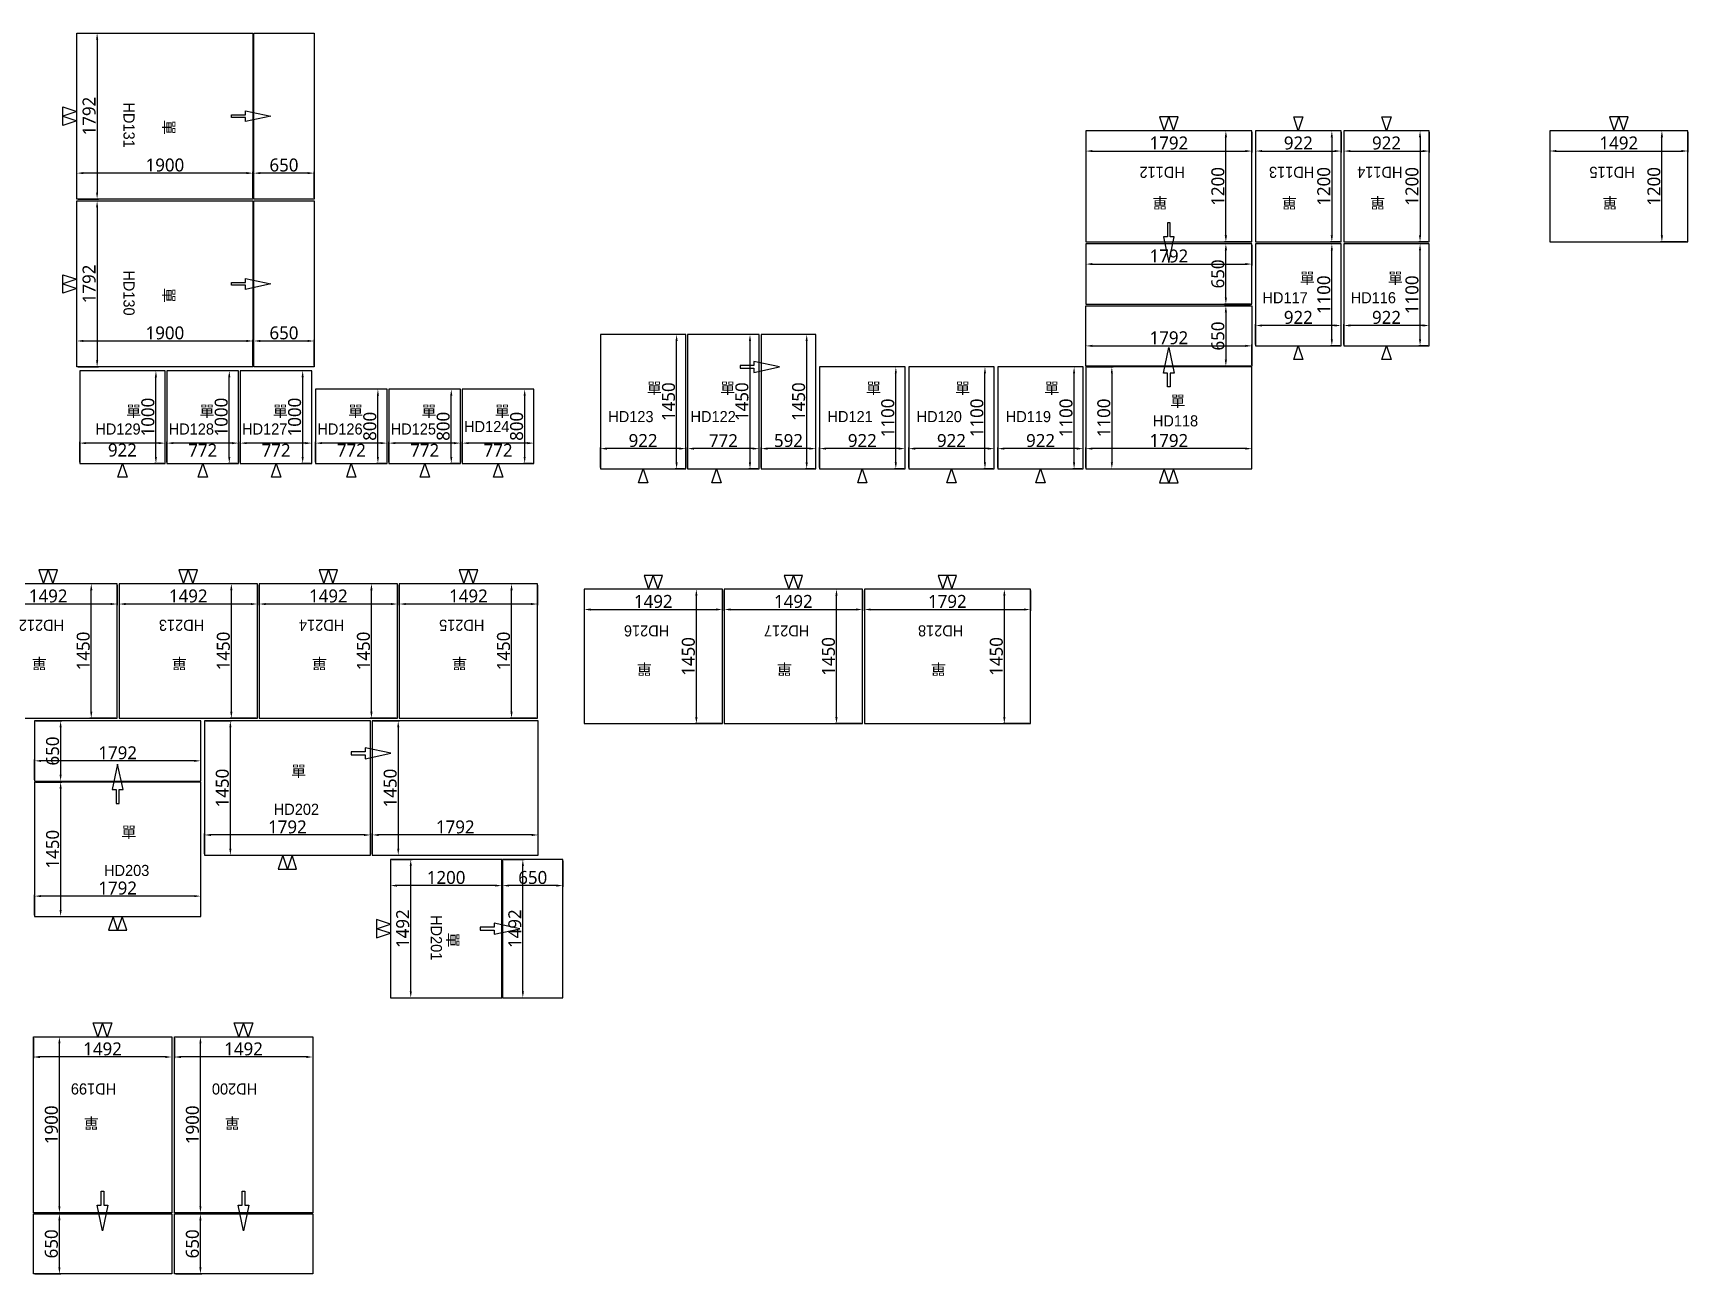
# Model space of a CAD drawing. Header units: millimetres. Extents: x 198 to 48339, y 383 to 29313.
# Drawn here: x 20128 to 37989, y 383 to 13778 of the extents above; entities that cross this region are included whole.
import ezdxf

# ---------------------------------------------------------------- set-up
doc = ezdxf.new("R2010")
doc.units = ezdxf.units.MM
for name, color, linetype in [('動線', 6, 'Continuous'), ('單層倉', 5, 'Continuous'), ('文字', 7, 'Continuous'), ('標註', 252, 'Continuous'), ('編號', 7, 'Continuous')]:
    doc.layers.add(name, color=color, linetype=linetype)
doc.styles.add('新細明體', font='PMingLiU.ttf')
doc.styles.add('黑體', font='Microsoft JhengHei.ttf')

msp = doc.modelspace()

# ---------------------------------------------------------------- linework, layer by layer
at = {"layer": '動線', "lineweight": -3}
for p, q in [((20451, 12882), (20451, 12982)), ((20451, 12982), (20601, 12932)), ((20601, 12932), (20451, 12882)), ((20451, 12782), (20451, 12882)), ((20451, 12882), (20601, 12832)), ((22270, 12867), (22270, 12897)), ((22270, 12897), (22420, 12897)), ((22420, 12867), (22270, 12867)), ((22420, 12897), (22420, 12940)), ((22420, 12940), (22695, 12882)), ((22695, 12882), (22420, 12823)), ((22420, 12823), (22420, 12867)), ((32387, 12873), (32287, 12873)), ((32287, 12873), (32337, 12723)), ((32337, 12723), (32387, 12873)), ((32487, 12873), (32387, 12873)), ((32387, 12873), (32437, 12723)), ((32437, 12723), (32487, 12873)), ((33784, 12723), (33734, 12873)), ((33734, 12873), (33834, 12873)), ((33834, 12873), (33784, 12723)), ((34736, 12723), (34686, 12873)), ((34686, 12873), (34786, 12873)), ((34786, 12873), (34736, 12723)), ((37243, 12873), (37143, 12873)), ((37143, 12873), (37193, 12723)), ((37193, 12723), (37243, 12873)), ((37343, 12873), (37243, 12873)), ((37243, 12873), (37293, 12723)), ((37293, 12723), (37343, 12873)), ((20601, 12832), (20451, 12782)), ((32402, 11728), (32372, 11728)), ((32372, 11728), (32372, 11578)), ((32402, 11578), (32402, 11728)), ((32372, 11578), (32328, 11578)), ((32328, 11578), (32387, 11303)), ((32387, 11303), (32445, 11578)), ((32445, 11578), (32402, 11578)), ((20451, 11070), (20451, 11170)), ((20451, 11170), (20601, 11120)), ((20601, 11120), (20451, 11070)), ((22270, 11055), (22270, 11085)), ((22270, 11085), (22420, 11085)), ((22420, 11085), (22420, 11128)), ((22420, 11128), (22695, 11070)), ((20451, 10970), (20451, 11070)), ((20451, 11070), (20601, 11020)), ((20601, 11020), (20451, 10970)), ((22420, 11055), (22270, 11055)), ((22695, 11070), (22420, 11011)), ((22420, 11011), (22420, 11055)), ((32328, 10108), (32387, 10383)), ((32387, 10383), (32445, 10108)), ((33734, 10253), (33784, 10403)), ((33734, 10253), (33784, 10403)), ((33784, 10403), (33834, 10253)), ((33784, 10403), (33834, 10253)), ((34686, 10253), (34736, 10403)), ((34686, 10253), (34736, 10403)), ((34736, 10403), (34786, 10253)), ((34736, 10403), (34786, 10253)), ((27909, 10189), (27759, 10189)), ((27759, 10189), (27759, 10159)), ((28184, 10174), (27909, 10232)), ((27909, 10232), (27909, 10189)), ((33834, 10253), (33734, 10253)), ((33834, 10253), (33734, 10253)), ((34786, 10253), (34686, 10253)), ((34786, 10253), (34686, 10253)), ((27759, 10159), (27909, 10159)), ((27909, 10115), (28184, 10174)), ((27909, 10159), (27909, 10115)), ((32372, 10108), (32328, 10108)), ((32372, 9958), (32372, 10108)), ((32402, 10108), (32402, 9958)), ((32445, 10108), (32402, 10108)), ((32402, 9958), (32372, 9958)), ((21042, 8983), (21092, 9133)), ((21042, 8983), (21092, 9133)), ((21092, 9133), (21142, 8983)), ((21092, 9133), (21142, 8983)), ((21909, 8983), (21959, 9133)), ((21909, 8983), (21959, 9133)), ((21959, 9133), (22009, 8983)), ((21959, 9133), (22009, 8983)), ((22701, 8983), (22751, 9133)), ((22701, 8983), (22751, 9133)), ((22751, 9133), (22801, 8983)), ((22751, 9133), (22801, 8983)), ((23513, 8983), (23563, 9133)), ((23513, 8983), (23563, 9133)), ((23563, 9133), (23613, 8983)), ((23563, 9133), (23613, 8983)), ((24305, 8983), (24355, 9133)), ((24305, 8983), (24355, 9133)), ((24355, 9133), (24405, 8983)), ((24355, 9133), (24405, 8983)), ((25097, 8983), (25147, 9133)), ((25097, 8983), (25147, 9133)), ((25147, 9133), (25197, 8983)), ((25147, 9133), (25197, 8983)), ((21142, 8983), (21042, 8983)), ((21142, 8983), (21042, 8983)), ((22009, 8983), (21909, 8983)), ((22009, 8983), (21909, 8983)), ((22801, 8983), (22701, 8983)), ((22801, 8983), (22701, 8983)), ((23613, 8983), (23513, 8983)), ((23613, 8983), (23513, 8983)), ((24405, 8983), (24305, 8983)), ((24405, 8983), (24305, 8983)), ((25197, 8983), (25097, 8983)), ((25197, 8983), (25097, 8983)), ((26662, 8924), (26712, 9074)), ((26662, 8924), (26712, 9074)), ((26712, 9074), (26762, 8924)), ((26712, 9074), (26762, 8924)), ((27454, 8924), (27504, 9074)), ((27454, 8924), (27504, 9074)), ((27504, 9074), (27554, 8924)), ((27504, 9074), (27554, 8924)), ((29028, 8924), (29078, 9074)), ((29028, 8924), (29078, 9074)), ((29078, 9074), (29128, 8924)), ((29078, 9074), (29128, 8924)), ((29990, 8924), (30040, 9074)), ((29990, 8924), (30040, 9074)), ((30040, 9074), (30090, 8924)), ((30040, 9074), (30090, 8924)), ((30952, 8924), (31002, 9074)), ((30952, 8924), (31002, 9074)), ((31002, 9074), (31052, 8924)), ((31002, 9074), (31052, 8924)), ((32337, 9074), (32287, 8924)), ((32387, 8924), (32337, 9074)), ((32437, 9074), (32387, 8924)), ((32487, 8924), (32437, 9074)), ((26762, 8924), (26662, 8924)), ((26762, 8924), (26662, 8924)), ((27554, 8924), (27454, 8924)), ((27554, 8924), (27454, 8924)), ((29128, 8924), (29028, 8924)), ((29128, 8924), (29028, 8924)), ((30090, 8924), (29990, 8924)), ((30090, 8924), (29990, 8924)), ((31052, 8924), (30952, 8924)), ((31052, 8924), (30952, 8924)), ((32287, 8924), (32387, 8924)), ((32387, 8924), (32487, 8924)), ((20291, 7983), (20191, 7983)), ((20191, 7983), (20241, 7833)), ((20241, 7833), (20291, 7983)), ((20391, 7983), (20291, 7983)), ((20291, 7983), (20341, 7833)), ((20341, 7833), (20391, 7983)), ((21803, 7983), (21703, 7983)), ((21703, 7983), (21753, 7833)), ((21753, 7833), (21803, 7983)), ((21903, 7983), (21803, 7983)), ((21803, 7983), (21853, 7833)), ((21853, 7833), (21903, 7983)), ((23315, 7983), (23215, 7983)), ((23215, 7983), (23265, 7833)), ((23265, 7833), (23315, 7983)), ((23415, 7983), (23315, 7983)), ((23315, 7983), (23365, 7833)), ((23365, 7833), (23415, 7983)), ((24827, 7983), (24727, 7983)), ((24727, 7983), (24777, 7833)), ((24777, 7833), (24827, 7983)), ((24927, 7983), (24827, 7983)), ((24827, 7983), (24877, 7833)), ((24877, 7833), (24927, 7983)), ((26822, 7924), (26722, 7924)), ((26722, 7924), (26772, 7774)), ((26772, 7774), (26822, 7924)), ((26922, 7924), (26822, 7924)), ((26822, 7924), (26872, 7774)), ((26872, 7774), (26922, 7924)), ((28334, 7924), (28234, 7924)), ((28234, 7924), (28284, 7774)), ((28284, 7774), (28334, 7924)), ((28434, 7924), (28334, 7924)), ((28334, 7924), (28384, 7774)), ((28384, 7774), (28434, 7924)), ((29996, 7924), (29896, 7924)), ((29896, 7924), (29946, 7774)), ((29946, 7774), (29996, 7924)), ((30096, 7924), (29996, 7924)), ((29996, 7924), (30046, 7774)), ((30046, 7774), (30096, 7924)), ((23713, 6018), (23563, 6018)), ((23563, 6018), (23563, 5988)), ((23563, 5988), (23713, 5988)), ((23988, 6003), (23713, 6062)), ((23713, 6062), (23713, 6018)), ((23713, 5944), (23988, 6003)), ((23713, 5988), (23713, 5944)), ((21041, 5887), (20982, 5612)), ((21099, 5612), (21041, 5887)), ((20982, 5612), (21026, 5612)), ((21026, 5612), (21026, 5462)), ((21056, 5462), (21056, 5612)), ((21056, 5612), (21099, 5612)), ((21026, 5462), (21056, 5462)), ((22823, 4903), (22773, 4753)), ((22873, 4753), (22823, 4903)), ((22923, 4903), (22873, 4753)), ((22973, 4753), (22923, 4903)), ((22773, 4753), (22873, 4753)), ((22873, 4753), (22973, 4753)), ((20991, 4243), (20941, 4093)), ((21041, 4093), (20991, 4243)), ((21091, 4243), (21041, 4093)), ((21141, 4093), (21091, 4243)), ((23986, 4160), (23836, 4210)), ((23836, 4210), (23836, 4110)), ((23836, 4110), (23986, 4160)), ((23986, 4060), (23836, 4110)), ((23836, 4110), (23836, 4010)), ((25105, 4125), (24955, 4125)), ((24955, 4125), (24955, 4095)), ((25380, 4110), (25105, 4168)), ((25105, 4168), (25105, 4125)), ((25105, 4051), (25380, 4110)), ((20941, 4093), (21041, 4093)), ((21041, 4093), (21141, 4093)), ((23836, 4010), (23986, 4060)), ((24955, 4095), (25105, 4095)), ((25105, 4095), (25105, 4051)), ((20828, 2943), (20778, 3093)), ((20778, 3093), (20878, 3093)), ((20878, 3093), (20828, 2943)), ((20928, 2943), (20878, 3093)), ((20878, 3093), (20978, 3093)), ((20978, 3093), (20928, 2943)), ((22350, 2943), (22300, 3093)), ((22300, 3093), (22400, 3093)), ((22400, 3093), (22350, 2943)), ((22450, 2943), (22400, 3093)), ((22400, 3093), (22500, 3093)), ((22500, 3093), (22450, 2943)), ((20863, 1125), (20863, 1275)), ((20863, 1275), (20893, 1275)), ((20893, 1275), (20893, 1125)), ((22385, 1125), (22385, 1275)), ((22385, 1275), (22415, 1275)), ((22415, 1275), (22415, 1125)), ((20878, 850), (20819, 1125)), ((20819, 1125), (20863, 1125)), ((20936, 1125), (20878, 850)), ((20893, 1125), (20936, 1125)), ((22400, 850), (22341, 1125)), ((22341, 1125), (22385, 1125)), ((22458, 1125), (22400, 850)), ((22415, 1125), (22458, 1125))]:
    msp.add_line(p, q, dxfattribs=at)
at = {"layer": '單層倉'}
for p, q in [((20601, 11986), (20601, 13778)), ((20601, 13778), (22501, 13778)), ((22501, 13778), (22501, 11986)), ((22511, 11986), (22511, 13778)), ((22511, 13778), (23161, 13778)), ((23161, 13778), (23161, 11986)), ((33283, 12723), (31491, 12723)), ((31491, 12723), (31491, 11523)), ((33283, 11523), (33283, 12723)), ((34245, 12723), (33323, 12723)), ((33323, 12723), (33323, 11523)), ((34245, 11523), (34245, 12723)), ((35197, 12723), (34275, 12723)), ((34275, 12723), (34275, 11523)), ((35197, 11523), (35197, 12723)), ((37989, 12723), (36497, 12723)), ((36497, 12723), (36497, 11523)), ((37989, 11523), (37989, 12723)), ((22501, 11986), (20601, 11986)), ((23161, 11986), (22511, 11986)), ((20601, 10174), (20601, 11966)), ((20601, 11966), (22501, 11966)), ((22501, 11966), (22501, 10174)), ((22511, 10174), (22511, 11966)), ((22511, 11966), (23161, 11966)), ((23161, 11966), (23161, 10174)), ((31491, 11523), (33283, 11523)), ((33283, 11503), (31491, 11503)), ((31491, 11503), (31491, 10853)), ((33283, 10853), (33283, 11503)), ((33323, 11523), (34245, 11523)), ((34245, 11503), (33323, 11503)), ((33323, 11503), (33323, 10403)), ((34245, 10403), (34245, 11503)), ((34275, 11523), (35197, 11523)), ((35197, 11503), (34275, 11503)), ((34275, 11503), (34275, 10403)), ((35197, 10403), (35197, 11503)), ((36497, 11523), (37989, 11523)), ((31491, 10853), (33283, 10853)), ((31491, 10183), (31491, 10833)), ((31491, 10833), (33283, 10833)), ((33283, 10833), (33283, 10183)), ((27173, 10524), (26251, 10524)), ((26251, 10524), (26251, 9074)), ((27173, 9074), (27173, 10524)), ((27965, 10524), (27193, 10524)), ((27193, 10524), (27193, 9074)), ((27965, 9074), (27965, 10524)), ((28577, 10524), (27985, 10524)), ((27985, 10524), (27985, 9074)), ((28577, 9074), (28577, 10524)), ((33323, 10403), (34245, 10403)), ((34275, 10403), (35197, 10403)), ((33283, 10183), (31491, 10183)), ((22501, 10174), (20601, 10174)), ((21553, 10133), (20631, 10133)), ((20631, 10133), (20631, 9133)), ((21553, 9133), (21553, 10133)), ((22345, 10133), (21573, 10133)), ((21573, 10133), (21573, 9133)), ((22345, 9133), (22345, 10133)), ((23137, 10133), (22365, 10133)), ((22365, 10133), (22365, 9133)), ((23161, 10174), (22511, 10174)), ((23137, 9133), (23137, 10133)), ((29539, 10174), (28617, 10174)), ((28617, 10174), (28617, 9074)), ((29539, 9074), (29539, 10174)), ((30501, 10174), (29579, 10174)), ((29579, 10174), (29579, 9074)), ((30501, 9074), (30501, 10174)), ((31463, 10174), (30541, 10174)), ((30541, 10174), (30541, 9074)), ((31463, 9074), (31463, 10174)), ((33283, 10174), (31491, 10174)), ((31491, 10174), (31491, 9074)), ((33283, 9074), (33283, 10174)), ((23949, 9933), (23177, 9933)), ((23177, 9933), (23177, 9133)), ((23949, 9133), (23949, 9933)), ((24741, 9933), (23969, 9933)), ((23969, 9933), (23969, 9133)), ((24741, 9133), (24741, 9933)), ((25533, 9933), (24761, 9933)), ((24761, 9933), (24761, 9133)), ((25533, 9133), (25533, 9933)), ((20631, 9133), (21553, 9133)), ((21573, 9133), (22345, 9133)), ((22365, 9133), (23137, 9133)), ((23177, 9133), (23949, 9133)), ((23969, 9133), (24741, 9133)), ((24761, 9133), (25533, 9133)), ((26251, 9074), (27173, 9074)), ((27193, 9074), (27965, 9074)), ((27985, 9074), (28577, 9074)), ((28617, 9074), (29539, 9074)), ((29579, 9074), (30501, 9074)), ((30541, 9074), (31463, 9074)), ((31491, 9074), (33283, 9074)), ((21037, 7833), (19545, 7833)), ((21037, 6383), (21037, 7833)), ((22549, 7833), (21057, 7833)), ((21057, 7833), (21057, 6383)), ((22549, 6383), (22549, 7833)), ((24061, 7833), (22569, 7833)), ((22569, 7833), (22569, 6383)), ((24061, 6383), (24061, 7833)), ((25573, 7833), (24081, 7833)), ((24081, 7833), (24081, 6383)), ((25573, 6383), (25573, 7833)), ((27568, 7774), (26076, 7774)), ((26076, 7774), (26076, 6324)), ((27568, 6324), (27568, 7774)), ((29080, 7774), (27588, 7774)), ((27588, 7774), (27588, 6324)), ((29080, 6324), (29080, 7774)), ((30892, 7774), (29100, 7774)), ((29100, 7774), (29100, 6324)), ((30892, 6324), (30892, 7774)), ((19545, 6383), (21037, 6383)), ((21937, 6353), (20145, 6353)), ((20145, 6353), (20145, 5703)), ((21057, 6383), (22549, 6383)), ((21937, 5703), (21937, 6353)), ((23769, 6353), (21977, 6353)), ((21977, 6353), (21977, 4903)), ((22569, 6383), (24061, 6383)), ((23769, 4903), (23769, 6353)), ((25581, 6353), (23789, 6353)), ((23789, 6353), (23789, 4903)), ((24081, 6383), (25573, 6383)), ((25581, 4903), (25581, 6353)), ((26076, 6324), (27568, 6324)), ((27588, 6324), (29080, 6324)), ((29100, 6324), (30892, 6324)), ((20145, 5703), (21937, 5703)), ((21937, 5693), (20145, 5693)), ((20145, 5693), (20145, 4243)), ((21937, 4243), (21937, 5693)), ((21977, 4903), (23769, 4903)), ((23789, 4903), (25581, 4903)), ((23986, 4856), (23986, 3364)), ((25186, 4856), (23986, 4856)), ((25186, 3364), (25186, 4856)), ((25196, 4856), (25196, 3364)), ((25846, 4856), (25196, 4856)), ((25846, 3364), (25846, 4856)), ((20145, 4243), (21937, 4243)), ((23986, 3364), (25186, 3364)), ((25196, 3364), (25846, 3364)), ((20132, 2943), (21624, 2943)), ((20132, 1043), (20132, 2943)), ((21624, 2943), (21624, 1043)), ((21654, 2943), (23146, 2943)), ((21654, 1043), (21654, 2943)), ((23146, 2943), (23146, 1043)), ((21624, 1043), (20132, 1043)), ((20132, 1033), (21624, 1033)), ((20132, 383), (20132, 1033)), ((21624, 1033), (21624, 383)), ((23146, 1043), (21654, 1043)), ((21654, 1033), (23146, 1033)), ((21654, 383), (21654, 1033)), ((23146, 1033), (23146, 383)), ((21624, 383), (20132, 383)), ((23146, 383), (21654, 383))]:
    msp.add_line(p, q, dxfattribs=at)
at = {"layer": '標註', "color": 251}
for p, q in [((20615, 13778), (20833, 13778)), ((20819, 13708), (20819, 12056)), ((31491, 12709), (31491, 12490)), ((33269, 12723), (32988, 12723)), ((33283, 12709), (33283, 12490)), ((33323, 12709), (33323, 12490)), ((33323, 12709), (33323, 12490)), ((34231, 12723), (34132, 12723)), ((34245, 12709), (34245, 12490)), ((34245, 12709), (34245, 12490)), ((34275, 12709), (34275, 12490)), ((34275, 12709), (34275, 12490)), ((35183, 12723), (35084, 12723)), ((35197, 12709), (35197, 12490)), ((35197, 12709), (35197, 12490)), ((36497, 12709), (36497, 12491)), ((37975, 12723), (37694, 12723)), ((37989, 12709), (37989, 12491)), ((31561, 12504), (33213, 12504)), ((33002, 11593), (33002, 12653)), ((33393, 12504), (34175, 12504)), ((33393, 12504), (34175, 12504)), ((34146, 12653), (34146, 11593)), ((34345, 12504), (35127, 12504)), ((34345, 12504), (35127, 12504)), ((35098, 12653), (35098, 11593)), ((36567, 12505), (37919, 12505)), ((37708, 11593), (37708, 12653)), ((20601, 12000), (20601, 12280)), ((22431, 12266), (20671, 12266)), ((22501, 12000), (22501, 12280)), ((22511, 12000), (22511, 12280)), ((23091, 12266), (22581, 12266)), ((23161, 12000), (23161, 12280)), ((20615, 11986), (20833, 11986)), ((20615, 11966), (20833, 11966)), ((20819, 11896), (20819, 10244)), ((31491, 11489), (31491, 11270)), ((33269, 11523), (32988, 11523)), ((33269, 11503), (32988, 11503)), ((33002, 10923), (33002, 11433)), ((33283, 11489), (33283, 11270)), ((34231, 11523), (34132, 11523)), ((34231, 11503), (34132, 11503)), ((34146, 10473), (34146, 11433)), ((35183, 11523), (35084, 11523)), ((35183, 11503), (35084, 11503)), ((35098, 10473), (35098, 11433)), ((37975, 11523), (37694, 11523)), ((31561, 11284), (33213, 11284)), ((33269, 10853), (32988, 10853)), ((33269, 10833), (32988, 10833)), ((33002, 10763), (33002, 10253)), ((33323, 10417), (33323, 10635)), ((33323, 10417), (33323, 10635)), ((34175, 10621), (33393, 10621)), ((34175, 10621), (33393, 10621)), ((34245, 10417), (34245, 10635)), ((34245, 10417), (34245, 10635)), ((34275, 10417), (34275, 10635)), ((34275, 10417), (34275, 10635)), ((35127, 10621), (34345, 10621)), ((35127, 10621), (34345, 10621)), ((35197, 10417), (35197, 10635)), ((35197, 10417), (35197, 10635)), ((20601, 10188), (20601, 10468)), ((22431, 10454), (20671, 10454)), ((22501, 10188), (22501, 10468)), ((22511, 10188), (22511, 10468)), ((23091, 10454), (22581, 10454)), ((23161, 10188), (23161, 10468)), ((27159, 10524), (27060, 10524)), ((27074, 9144), (27074, 10454)), ((27951, 10524), (27852, 10524)), ((27866, 9144), (27866, 10454)), ((28563, 10524), (28464, 10524)), ((28478, 9144), (28478, 10454)), ((31491, 10197), (31491, 10415)), ((31561, 10401), (33213, 10401)), ((33283, 10197), (33283, 10415)), ((34231, 10403), (34132, 10403)), ((35183, 10403), (35084, 10403)), ((33269, 10183), (32988, 10183)), ((20615, 10174), (20833, 10174)), ((21539, 10133), (21440, 10133)), ((21454, 9203), (21454, 10063)), ((22331, 10133), (22232, 10133)), ((22246, 9203), (22246, 10063)), ((23123, 10133), (23024, 10133)), ((23038, 9203), (23038, 10063)), ((29525, 10174), (29426, 10174)), ((29440, 9144), (29440, 10104)), ((30487, 10174), (30388, 10174)), ((30402, 9144), (30402, 10104)), ((31449, 10174), (31350, 10174)), ((31364, 9144), (31364, 10104)), ((31505, 10174), (31785, 10174)), ((31771, 10104), (31771, 9144)), ((23935, 9933), (23836, 9933)), ((23850, 9203), (23850, 9863)), ((24727, 9933), (24628, 9933)), ((24642, 9203), (24642, 9863)), ((25519, 9933), (25420, 9933)), ((25434, 9203), (25434, 9863)), ((20631, 9147), (20631, 9366)), ((20631, 9147), (20631, 9366)), ((21483, 9352), (20701, 9352)), ((21483, 9352), (20701, 9352)), ((21553, 9147), (21553, 9366)), ((21553, 9147), (21553, 9366)), ((21573, 9147), (21573, 9366)), ((21573, 9147), (21573, 9366)), ((22275, 9352), (21643, 9352)), ((22275, 9352), (21643, 9352)), ((22345, 9147), (22345, 9366)), ((22345, 9147), (22345, 9366)), ((22365, 9147), (22365, 9366)), ((22365, 9147), (22365, 9366)), ((23067, 9352), (22435, 9352)), ((23067, 9352), (22435, 9352)), ((23137, 9147), (23137, 9366)), ((23137, 9147), (23137, 9366)), ((23177, 9147), (23177, 9366)), ((23177, 9147), (23177, 9366)), ((23879, 9352), (23247, 9352)), ((23879, 9352), (23247, 9352)), ((23949, 9147), (23949, 9366)), ((23949, 9147), (23949, 9366)), ((23969, 9147), (23969, 9366)), ((23969, 9147), (23969, 9366)), ((24671, 9352), (24039, 9352)), ((24671, 9352), (24039, 9352)), ((24741, 9147), (24741, 9366)), ((24741, 9147), (24741, 9366)), ((24761, 9147), (24761, 9366)), ((24761, 9147), (24761, 9366)), ((25463, 9352), (24831, 9352)), ((25463, 9352), (24831, 9352)), ((25533, 9147), (25533, 9366)), ((25533, 9147), (25533, 9366)), ((26251, 9088), (26251, 9306)), ((26251, 9088), (26251, 9306)), ((27103, 9292), (26321, 9292)), ((27103, 9292), (26321, 9292)), ((27173, 9088), (27173, 9306)), ((27173, 9088), (27173, 9306)), ((27193, 9088), (27193, 9306)), ((27193, 9088), (27193, 9306)), ((27895, 9292), (27263, 9292)), ((27895, 9292), (27263, 9292)), ((27965, 9088), (27965, 9306)), ((27965, 9088), (27965, 9306)), ((27985, 9088), (27985, 9306)), ((27985, 9088), (27985, 9306)), ((28507, 9292), (28055, 9292)), ((28507, 9292), (28055, 9292)), ((28577, 9088), (28577, 9306)), ((28577, 9088), (28577, 9306)), ((28617, 9088), (28617, 9306)), ((28617, 9088), (28617, 9306)), ((29469, 9292), (28687, 9292)), ((29469, 9292), (28687, 9292)), ((29539, 9088), (29539, 9306)), ((29539, 9088), (29539, 9306)), ((29579, 9088), (29579, 9306)), ((29579, 9088), (29579, 9306)), ((30431, 9292), (29649, 9292)), ((30431, 9292), (29649, 9292)), ((30501, 9088), (30501, 9306)), ((30501, 9088), (30501, 9306)), ((30541, 9088), (30541, 9306)), ((30541, 9088), (30541, 9306)), ((31393, 9292), (30611, 9292)), ((31393, 9292), (30611, 9292)), ((31463, 9088), (31463, 9306)), ((31463, 9088), (31463, 9306)), ((31491, 9088), (31491, 9306)), ((33213, 9292), (31561, 9292)), ((33283, 9088), (33283, 9306)), ((21539, 9133), (21440, 9133)), ((22331, 9133), (22232, 9133)), ((23123, 9133), (23024, 9133)), ((23935, 9133), (23836, 9133)), ((24727, 9133), (24628, 9133)), ((25519, 9133), (25420, 9133)), ((27159, 9074), (27060, 9074)), ((27951, 9074), (27852, 9074)), ((28563, 9074), (28464, 9074)), ((29525, 9074), (29426, 9074)), ((30487, 9074), (30388, 9074)), ((31449, 9074), (31350, 9074)), ((31505, 9074), (31785, 9074)), ((21023, 7833), (20742, 7833)), ((20756, 6453), (20756, 7763)), ((21037, 7819), (21037, 7601)), ((21057, 7819), (21057, 7601)), ((22535, 7833), (22254, 7833)), ((22268, 6453), (22268, 7763)), ((22549, 7819), (22549, 7601)), ((22569, 7819), (22569, 7601)), ((24047, 7833), (23766, 7833)), ((23780, 6453), (23780, 7763)), ((24061, 7819), (24061, 7601)), ((24081, 7819), (24081, 7601)), ((25559, 7833), (25278, 7833)), ((25292, 6453), (25292, 7763)), ((25573, 7819), (25573, 7601)), ((26076, 7760), (26076, 7541)), ((27554, 7774), (27273, 7774)), ((27287, 6394), (27287, 7704)), ((27568, 7760), (27568, 7541)), ((27588, 7760), (27588, 7541)), ((29066, 7774), (28785, 7774)), ((28799, 6394), (28799, 7704)), ((29080, 7760), (29080, 7541)), ((29100, 7760), (29100, 7541)), ((30878, 7774), (30597, 7774)), ((30611, 6394), (30611, 7704)), ((30892, 7760), (30892, 7541)), ((19615, 7615), (20967, 7615)), ((21127, 7615), (22479, 7615)), ((22639, 7615), (23991, 7615)), ((24151, 7615), (25503, 7615)), ((26146, 7555), (27498, 7555)), ((27658, 7555), (29010, 7555)), ((29170, 7555), (30822, 7555)), ((20159, 6353), (20439, 6353)), ((20425, 6283), (20425, 5773)), ((21023, 6383), (20742, 6383)), ((21991, 6353), (22271, 6353)), ((22535, 6383), (22254, 6383)), ((22257, 6283), (22257, 4973)), ((24047, 6383), (23766, 6383)), ((23803, 6353), (24083, 6353)), ((24069, 6283), (24069, 4973)), ((25559, 6383), (25278, 6383)), ((27554, 6324), (27273, 6324)), ((29066, 6324), (28785, 6324)), ((30878, 6324), (30597, 6324)), ((20145, 5717), (20145, 5936)), ((21867, 5922), (20215, 5922)), ((21937, 5717), (21937, 5936)), ((20159, 5703), (20439, 5703)), ((20159, 5693), (20439, 5693)), ((20425, 5623), (20425, 4313)), ((21977, 4917), (21977, 5136)), ((23699, 5122), (22047, 5122)), ((23769, 4917), (23769, 5136)), ((23789, 4917), (23789, 5136)), ((25511, 5122), (23859, 5122)), ((25581, 4917), (25581, 5136)), ((21991, 4903), (22271, 4903)), ((23803, 4903), (24083, 4903)), ((23986, 4842), (23986, 4561)), ((24000, 4856), (24218, 4856)), ((25186, 4842), (25186, 4561)), ((25196, 4842), (25196, 4561)), ((25210, 4856), (25428, 4856)), ((25846, 4842), (25846, 4561)), ((24204, 3434), (24204, 4786)), ((25414, 3434), (25414, 4786)), ((20145, 4257), (20145, 4476)), ((21937, 4257), (21937, 4476)), ((25116, 4575), (24056, 4575)), ((25776, 4575), (25266, 4575)), ((21867, 4462), (20215, 4462)), ((20159, 4243), (20439, 4243)), ((24000, 3364), (24218, 3364)), ((25210, 3364), (25428, 3364)), ((20132, 2929), (20132, 2711)), ((20146, 2943), (20426, 2943)), ((20412, 1113), (20412, 2873)), ((21624, 2929), (21624, 2711)), ((21654, 2929), (21654, 2711)), ((21668, 2943), (21948, 2943)), ((21934, 1113), (21934, 2873)), ((23146, 2929), (23146, 2711)), ((21554, 2725), (20202, 2725)), ((23076, 2725), (21724, 2725)), ((20146, 1043), (20426, 1043)), ((20146, 1033), (20426, 1033)), ((20412, 453), (20412, 963)), ((21668, 1043), (21948, 1043)), ((21668, 1033), (21948, 1033)), ((21934, 453), (21934, 963)), ((20146, 383), (20426, 383)), ((21668, 383), (21948, 383))]:
    msp.add_line(p, q, dxfattribs=at)
for points in [[(20808, 13708), (20831, 13708), (20819, 13778)], [(32990, 12653), (33014, 12653), (33002, 12723)], [(34134, 12653), (34157, 12653), (34146, 12723)], [(35086, 12653), (35109, 12653), (35098, 12723)], [(37696, 12653), (37720, 12653), (37708, 12723)], [(31561, 12516), (31561, 12493), (31491, 12504)], [(33213, 12516), (33213, 12493), (33283, 12504)], [(33393, 12516), (33393, 12493), (33323, 12504)], [(33393, 12516), (33393, 12493), (33323, 12504)], [(34175, 12516), (34175, 12493), (34245, 12504)], [(34175, 12516), (34175, 12493), (34245, 12504)], [(34345, 12516), (34345, 12493), (34275, 12504)], [(34345, 12516), (34345, 12493), (34275, 12504)], [(35127, 12516), (35127, 12493), (35197, 12504)], [(35127, 12516), (35127, 12493), (35197, 12504)], [(36567, 12516), (36567, 12493), (36497, 12505)], [(37919, 12516), (37919, 12493), (37989, 12505)], [(20671, 12278), (20671, 12255), (20601, 12266)], [(22431, 12278), (22431, 12255), (22501, 12266)], [(22581, 12278), (22581, 12255), (22511, 12266)], [(23091, 12278), (23091, 12255), (23161, 12266)], [(20808, 12056), (20831, 12056), (20819, 11986)], [(20808, 11896), (20831, 11896), (20819, 11966)], [(32990, 11593), (33014, 11593), (33002, 11523)], [(32990, 11433), (33014, 11433), (33002, 11503)], [(34134, 11593), (34157, 11593), (34146, 11523)], [(34134, 11433), (34157, 11433), (34146, 11503)], [(35086, 11593), (35109, 11593), (35098, 11523)], [(35086, 11433), (35109, 11433), (35098, 11503)], [(37696, 11593), (37720, 11593), (37708, 11523)], [(31561, 11296), (31561, 11273), (31491, 11284)], [(33213, 11296), (33213, 11273), (33283, 11284)], [(32990, 10923), (33014, 10923), (33002, 10853)], [(32990, 10763), (33014, 10763), (33002, 10833)], [(33393, 10633), (33393, 10610), (33323, 10621)], [(33393, 10633), (33393, 10610), (33323, 10621)], [(34175, 10633), (34175, 10610), (34245, 10621)], [(34175, 10633), (34175, 10610), (34245, 10621)], [(34345, 10633), (34345, 10610), (34275, 10621)], [(34345, 10633), (34345, 10610), (34275, 10621)], [(35127, 10633), (35127, 10610), (35197, 10621)], [(35127, 10633), (35127, 10610), (35197, 10621)], [(20671, 10466), (20671, 10443), (20601, 10454)], [(22431, 10466), (22431, 10443), (22501, 10454)], [(22581, 10466), (22581, 10443), (22511, 10454)], [(23091, 10466), (23091, 10443), (23161, 10454)], [(27062, 10454), (27085, 10454), (27074, 10524)], [(27854, 10454), (27877, 10454), (27866, 10524)], [(28466, 10454), (28489, 10454), (28478, 10524)], [(31561, 10413), (31561, 10390), (31491, 10401)], [(33213, 10413), (33213, 10390), (33283, 10401)], [(34134, 10473), (34157, 10473), (34146, 10403)], [(35086, 10473), (35109, 10473), (35098, 10403)], [(20808, 10244), (20831, 10244), (20819, 10174)], [(32990, 10253), (33014, 10253), (33002, 10183)], [(21442, 10063), (21465, 10063), (21454, 10133)], [(22234, 10063), (22257, 10063), (22246, 10133)], [(23026, 10063), (23049, 10063), (23038, 10133)], [(29428, 10104), (29451, 10104), (29440, 10174)], [(30390, 10104), (30413, 10104), (30402, 10174)], [(31352, 10104), (31375, 10104), (31364, 10174)], [(31760, 10104), (31783, 10104), (31771, 10174)], [(23838, 9863), (23861, 9863), (23850, 9933)], [(24630, 9863), (24653, 9863), (24642, 9933)], [(25422, 9863), (25445, 9863), (25434, 9933)], [(20701, 9363), (20701, 9340), (20631, 9352)], [(20701, 9363), (20701, 9340), (20631, 9352)], [(21483, 9363), (21483, 9340), (21553, 9352)], [(21483, 9363), (21483, 9340), (21553, 9352)], [(21643, 9363), (21643, 9340), (21573, 9352)], [(21643, 9363), (21643, 9340), (21573, 9352)], [(22275, 9363), (22275, 9340), (22345, 9352)], [(22275, 9363), (22275, 9340), (22345, 9352)], [(22435, 9363), (22435, 9340), (22365, 9352)], [(22435, 9363), (22435, 9340), (22365, 9352)], [(23067, 9363), (23067, 9340), (23137, 9352)], [(23067, 9363), (23067, 9340), (23137, 9352)], [(23247, 9363), (23247, 9340), (23177, 9352)], [(23247, 9363), (23247, 9340), (23177, 9352)], [(23879, 9363), (23879, 9340), (23949, 9352)], [(23879, 9363), (23879, 9340), (23949, 9352)], [(24039, 9363), (24039, 9340), (23969, 9352)], [(24039, 9363), (24039, 9340), (23969, 9352)], [(24671, 9363), (24671, 9340), (24741, 9352)], [(24671, 9363), (24671, 9340), (24741, 9352)], [(24831, 9363), (24831, 9340), (24761, 9352)], [(24831, 9363), (24831, 9340), (24761, 9352)], [(25463, 9363), (25463, 9340), (25533, 9352)], [(25463, 9363), (25463, 9340), (25533, 9352)], [(26321, 9304), (26321, 9281), (26251, 9292)], [(26321, 9304), (26321, 9281), (26251, 9292)], [(27103, 9304), (27103, 9281), (27173, 9292)], [(27103, 9304), (27103, 9281), (27173, 9292)], [(27263, 9304), (27263, 9281), (27193, 9292)], [(27263, 9304), (27263, 9281), (27193, 9292)], [(27895, 9304), (27895, 9281), (27965, 9292)], [(27895, 9304), (27895, 9281), (27965, 9292)], [(28055, 9304), (28055, 9281), (27985, 9292)], [(28055, 9304), (28055, 9281), (27985, 9292)], [(28507, 9304), (28507, 9281), (28577, 9292)], [(28507, 9304), (28507, 9281), (28577, 9292)], [(28687, 9304), (28687, 9281), (28617, 9292)], [(28687, 9304), (28687, 9281), (28617, 9292)], [(29469, 9304), (29469, 9281), (29539, 9292)], [(29469, 9304), (29469, 9281), (29539, 9292)], [(29649, 9304), (29649, 9281), (29579, 9292)], [(29649, 9304), (29649, 9281), (29579, 9292)], [(30431, 9304), (30431, 9281), (30501, 9292)], [(30431, 9304), (30431, 9281), (30501, 9292)], [(30611, 9304), (30611, 9281), (30541, 9292)], [(30611, 9304), (30611, 9281), (30541, 9292)], [(31393, 9304), (31393, 9281), (31463, 9292)], [(31393, 9304), (31393, 9281), (31463, 9292)], [(31561, 9304), (31561, 9281), (31491, 9292)], [(33213, 9304), (33213, 9281), (33283, 9292)], [(21442, 9203), (21465, 9203), (21454, 9133)], [(22234, 9203), (22257, 9203), (22246, 9133)], [(23026, 9203), (23049, 9203), (23038, 9133)], [(23838, 9203), (23861, 9203), (23850, 9133)], [(24630, 9203), (24653, 9203), (24642, 9133)], [(25422, 9203), (25445, 9203), (25434, 9133)], [(27062, 9144), (27085, 9144), (27074, 9074)], [(27854, 9144), (27877, 9144), (27866, 9074)], [(28466, 9144), (28489, 9144), (28478, 9074)], [(29428, 9144), (29451, 9144), (29440, 9074)], [(30390, 9144), (30413, 9144), (30402, 9074)], [(31352, 9144), (31375, 9144), (31364, 9074)], [(31760, 9144), (31783, 9144), (31771, 9074)], [(20744, 7763), (20768, 7763), (20756, 7833)], [(22256, 7763), (22280, 7763), (22268, 7833)], [(23768, 7763), (23792, 7763), (23780, 7833)], [(25280, 7763), (25304, 7763), (25292, 7833)], [(27275, 7704), (27299, 7704), (27287, 7774)], [(28787, 7704), (28811, 7704), (28799, 7774)], [(30599, 7704), (30623, 7704), (30611, 7774)], [(20967, 7626), (20967, 7603), (21037, 7615)], [(21127, 7626), (21127, 7603), (21057, 7615)], [(22479, 7626), (22479, 7603), (22549, 7615)], [(22639, 7626), (22639, 7603), (22569, 7615)], [(23991, 7626), (23991, 7603), (24061, 7615)], [(24151, 7626), (24151, 7603), (24081, 7615)], [(25503, 7626), (25503, 7603), (25573, 7615)], [(26146, 7567), (26146, 7544), (26076, 7555)], [(27498, 7567), (27498, 7544), (27568, 7555)], [(27658, 7567), (27658, 7544), (27588, 7555)], [(29010, 7567), (29010, 7544), (29080, 7555)], [(29170, 7567), (29170, 7544), (29100, 7555)], [(30822, 7567), (30822, 7544), (30892, 7555)], [(20744, 6453), (20768, 6453), (20756, 6383)], [(22256, 6453), (22280, 6453), (22268, 6383)], [(23768, 6453), (23792, 6453), (23780, 6383)], [(25280, 6453), (25304, 6453), (25292, 6383)], [(20414, 6283), (20437, 6283), (20425, 6353)], [(22246, 6283), (22269, 6283), (22257, 6353)], [(24058, 6283), (24081, 6283), (24069, 6353)], [(27275, 6394), (27299, 6394), (27287, 6324)], [(28787, 6394), (28811, 6394), (28799, 6324)], [(30599, 6394), (30623, 6394), (30611, 6324)], [(20215, 5933), (20215, 5910), (20145, 5922)], [(21867, 5933), (21867, 5910), (21937, 5922)], [(20414, 5773), (20437, 5773), (20425, 5703)], [(20414, 5623), (20437, 5623), (20425, 5693)], [(22047, 5133), (22047, 5110), (21977, 5122)], [(23699, 5133), (23699, 5110), (23769, 5122)], [(23859, 5133), (23859, 5110), (23789, 5122)], [(25511, 5133), (25511, 5110), (25581, 5122)], [(22246, 4973), (22269, 4973), (22257, 4903)], [(24058, 4973), (24081, 4973), (24069, 4903)], [(24193, 4786), (24216, 4786), (24204, 4856)], [(25403, 4786), (25426, 4786), (25414, 4856)], [(20215, 4473), (20215, 4450), (20145, 4462)], [(21867, 4473), (21867, 4450), (21937, 4462)], [(24056, 4587), (24056, 4564), (23986, 4575)], [(25116, 4587), (25116, 4564), (25186, 4575)], [(25266, 4587), (25266, 4564), (25196, 4575)], [(25776, 4587), (25776, 4564), (25846, 4575)], [(20414, 4313), (20437, 4313), (20425, 4243)], [(24193, 3434), (24216, 3434), (24204, 3364)], [(25403, 3434), (25426, 3434), (25414, 3364)], [(20401, 2873), (20424, 2873), (20412, 2943)], [(21923, 2873), (21946, 2873), (21934, 2943)], [(20202, 2737), (20202, 2713), (20132, 2725)], [(21554, 2737), (21554, 2713), (21624, 2725)], [(21724, 2737), (21724, 2713), (21654, 2725)], [(23076, 2737), (23076, 2713), (23146, 2725)], [(20401, 1113), (20424, 1113), (20412, 1043)], [(21923, 1113), (21946, 1113), (21934, 1043)], [(20401, 963), (20424, 963), (20412, 1033)], [(21923, 963), (21946, 963), (21934, 1033)], [(20401, 453), (20424, 453), (20412, 383)], [(21923, 453), (21946, 453), (21934, 383)]]:
    msp.add_solid(points, dxfattribs=at)

# ---------------------------------------------------------------- texts
at = {"layer": '文字', "color": 3, "style": '新細明體'}
for rotation, p in [(270, (21532, 12842)), (270, (21532, 11030)), (360, (26751, 9884)), (360, (27543, 9884)), (360, (29117, 9884)), (360, (30079, 9884)), (360, (31041, 9884)), (360, (21131, 9637)), (360, (21923, 9637)), (360, (22715, 9637)), (360, (23527, 9637)), (360, (24319, 9637)), (360, (25111, 9637)), (180, (20277, 7032)), (180, (21789, 7032)), (180, (23301, 7032)), (180, (24813, 7032)), (180, (26808, 6973)), (180, (28320, 6973)), (180, (29982, 6973)), (360, (22912, 5751)), (360, (21080, 5091)), (270, (24598, 4070)), (180, (20838, 2073)), (180, (22360, 2073))]:
    msp.add_text('單', height=120, rotation=rotation, dxfattribs=at).set_placement(p)
at = {"layer": '文字', "color": 0, "style": '新細明體'}
for p in [(32373, 12007), (33770, 12007), (34722, 12007), (37229, 12007)]:
    msp.add_text('單', height=120, rotation=180, dxfattribs=at).set_placement(p)
at = {"layer": '文字', "style": '新細明體'}
for p in [(33798, 11073), (34750, 11073), (32401, 9744)]:
    msp.add_text('單', height=120, dxfattribs=at).set_placement(p)
at = {"layer": '標註', "color": 2, "char_height": 140, "attachment_point": 5, "rotation": 90, "style": '黑體'}
for s, insert in [('1792', (20733, 12882)), ('1792', (20733, 11070)), ('1492', (24118, 4110))]:
    msp.add_mtext(s, dxfattribs=dict(at, insert=insert))
at = {"layer": '標註', "color": 2, "char_height": 140, "attachment_point": 5, "style": '黑體'}
for s, insert in [('1792', (32387, 12591)), ('922', (33784, 12591)), ('922', (34736, 12591)), ('1492', (37243, 12591)), ('922', (21092, 9276)), ('772', (21959, 9275)), ('772', (22751, 9275)), ('772', (23563, 9275)), ('772', (24355, 9275)), ('772', (25147, 9275)), ('922', (26712, 9379)), ('772', (27579, 9378)), ('592', (28281, 9379)), ('922', (29078, 9379)), ('922', (30040, 9379)), ('922', (31002, 9379)), ('1792', (32387, 9379)), ('1492', (20291, 7701)), ('1492', (21803, 7701)), ('1492', (23315, 7701)), ('1492', (24827, 7701)), ('1492', (26822, 7642)), ('1492', (28334, 7642)), ('1792', (29996, 7642)), ('1792', (22873, 5208)), ('1792', (24685, 5208)), ('1792', (21041, 4548)), ('1492', (20878, 2812)), ('1492', (22400, 2812))]:
    msp.add_mtext(s, dxfattribs=dict(at, insert=insert))
at = {"layer": '標註', "color": 251, "char_height": 140, "attachment_point": 5, "style": '黑體'}
for s, insert in [('922', (33784, 12591)), ('922', (34736, 12591)), ('1900', (21551, 12353)), ('650', (22836, 12353)), ('1792', (32387, 11371)), ('922', (33784, 10708)), ('922', (33784, 10708)), ('922', (34736, 10708)), ('922', (34736, 10708)), ('1900', (21551, 10541)), ('650', (22836, 10541)), ('1792', (32387, 10488)), ('922', (26712, 9379)), ('772', (27579, 9378)), ('592', (28281, 9379)), ('922', (29078, 9379)), ('922', (30040, 9379)), ('922', (31002, 9379)), ('1792', (21041, 6008)), ('1200', (24586, 4662)), ('650', (25521, 4662))]:
    msp.add_mtext(s, dxfattribs=dict(at, insert=insert))
at = {"layer": '標註', "color": 251, "char_height": 140, "attachment_point": 5, "rotation": 90, "style": '黑體'}
for s, insert in [('1200', (32916, 12123)), ('1200', (34059, 12123)), ('1200', (35011, 12123)), ('1200', (37622, 12123)), ('650', (32916, 11178)), ('1100', (34059, 10953)), ('1100', (35011, 10953)), ('650', (32916, 10508)), ('1000', (21367, 9633)), ('1000', (22159, 9633)), ('1000', (22951, 9633)), ('1450', (26987, 9799)), ('1450', (27779, 9799)), ('1450', (28391, 9799)), ('1100', (29353, 9624)), ('1100', (30315, 9624)), ('1100', (31277, 9624)), ('1100', (31685, 9624)), ('800', (23763, 9533)), ('800', (24555, 9533)), ('800', (25347, 9533)), ('1450', (20670, 7108)), ('1450', (22182, 7108)), ('1450', (23694, 7108)), ('1450', (25206, 7108)), ('1450', (27201, 7049)), ('1450', (28713, 7049)), ('1450', (30525, 7049)), ('650', (20339, 6028)), ('1450', (22171, 5628)), ('1450', (23983, 5628)), ('1450', (20339, 4968)), ('1492', (25328, 4110)), ('1900', (20326, 1993)), ('1900', (21848, 1993)), ('650', (20326, 708)), ('650', (21848, 708))]:
    msp.add_mtext(s, dxfattribs=dict(at, insert=insert))
at = {"layer": '編號', "color": 7, "style": '新細明體'}
for s, rotation, p in [('HD131', 270, (21104, 13029)), ('HD112', 180, (32559, 12335)), ('HD113', 180, (33956, 12335)), ('HD114', 180, (34908, 12335)), ('HD115', 180, (37415, 12335)), ('HD130', 270, (21104, 11217)), ('HD123', 360, (26336, 9578)), ('HD122', 360, (27224, 9578)), ('HD121', 360, (28702, 9578)), ('HD120', 360, (29664, 9578)), ('HD119', 360, (30626, 9578)), ('HD129', 360, (20800, 9444)), ('HD128', 360, (21592, 9444)), ('HD127', 360, (22384, 9444)), ('HD126', 360, (23196, 9444)), ('HD125', 360, (23988, 9444)), ('HD124', 360, (24780, 9470)), ('HD212', 180, (20463, 7445)), ('HD213', 180, (21975, 7445)), ('HD214', 180, (23487, 7445)), ('HD215', 180, (24999, 7445)), ('HD216', 180, (26994, 7385)), ('HD217', 180, (28506, 7385)), ('HD218', 180, (30168, 7385)), ('HD202', 360, (22726, 5339)), ('HD203', 360, (20894, 4679)), ('HD201', 270, (24421, 4257)), ('HD199', 180, (21025, 2440)), ('HD200', 180, (22547, 2440))]:
    msp.add_text(s, height=120, rotation=rotation, dxfattribs=at).set_placement(p)
for s, p in [('HD117', (33397, 10861)), ('HD116', (34349, 10861)), ('HD118', (32214, 9532))]:
    msp.add_text(s, height=120, dxfattribs=at).set_placement(p)

doc.saveas('drawing.dxf')
